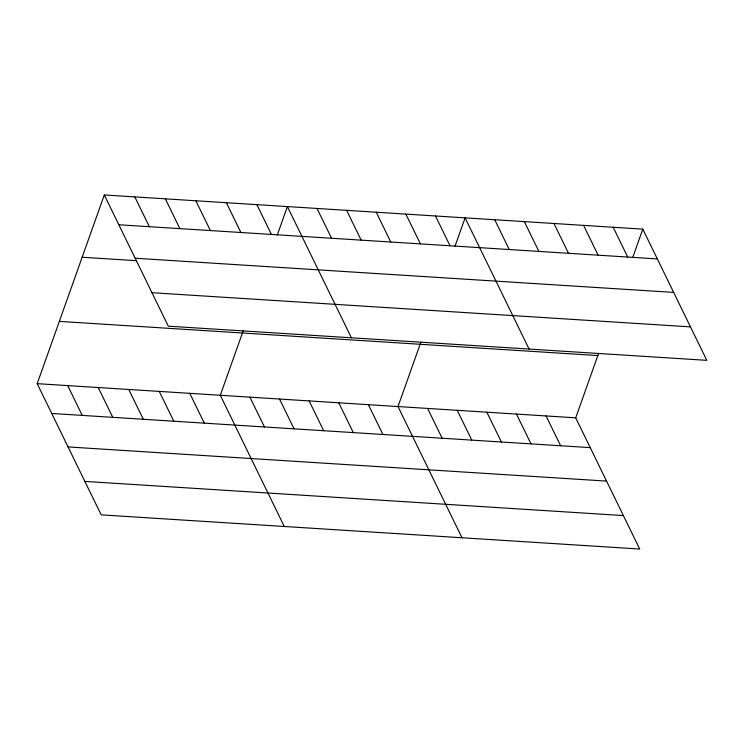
<?xml version="1.0" encoding="UTF-8"?>
<svg xmlns="http://www.w3.org/2000/svg" width="744" height="744" viewBox="0 0 744 744"><rect width="100%" height="100%" fill="white"/><g stroke="black" fill="none" stroke-linecap="round" stroke-linejoin="round"><path stroke-width="1.12" d="M598.604 353.419L575.707 417.83L639.701 549.035L101.193 514.867L37.2 383.662L104.3 194.965L642.807 229.133L706.8 360.338L168.293 326.17L104.3 194.965M243.195 330.875L220.289 395.278L284.282 526.482M277.298 234.983L287.398 206.581L351.391 337.785M420.899 342.147L397.993 406.559L461.987 537.763M455.002 246.264L465.102 217.853L529.096 349.057M632.707 257.536L642.807 229.133M118.845 224.762L657.343 258.931M135.157 258.233L673.664 292.401M82.156 257.238L136.412 260.679M151.981 292.708L690.479 326.876M59.343 321.389L597.851 355.558M37.2 383.662L575.707 417.83M51.736 413.469L590.243 447.637M68.057 446.93L606.565 481.098M84.872 481.405L623.379 515.573M613.186 227.255L627.722 257.052M583.575 225.376L598.111 255.173M553.955 223.488L568.49 253.295M524.334 221.61L538.87 251.416M494.723 219.731L509.259 249.538M546.087 415.952L560.623 445.758M435.482 215.974L450.018 245.78M516.466 414.073L531.002 443.88M405.861 214.095L420.407 243.902M486.846 412.195L501.391 442.001M376.25 212.217L390.786 242.023M457.235 410.316L471.77 440.123M346.63 210.338L361.166 240.145M427.614 408.437L442.15 438.244M317.009 208.46L331.545 238.266M368.382 404.68L382.918 434.487M256.875 204.647L271.421 234.444M338.762 402.802L353.298 432.599M226.362 202.703L240.898 232.509M309.141 400.923L323.677 430.72M195.849 200.768L210.385 230.575M279.53 399.044L294.066 428.842M165.335 198.834L179.871 228.641M249.91 397.157L264.446 426.963M134.822 196.9L149.358 226.706M189.776 393.344L204.312 423.15M159.263 391.409L173.798 421.216M128.749 389.475L143.285 419.281M98.227 387.54L112.763 417.338M67.713 385.597L82.249 415.403"/></g></svg>
